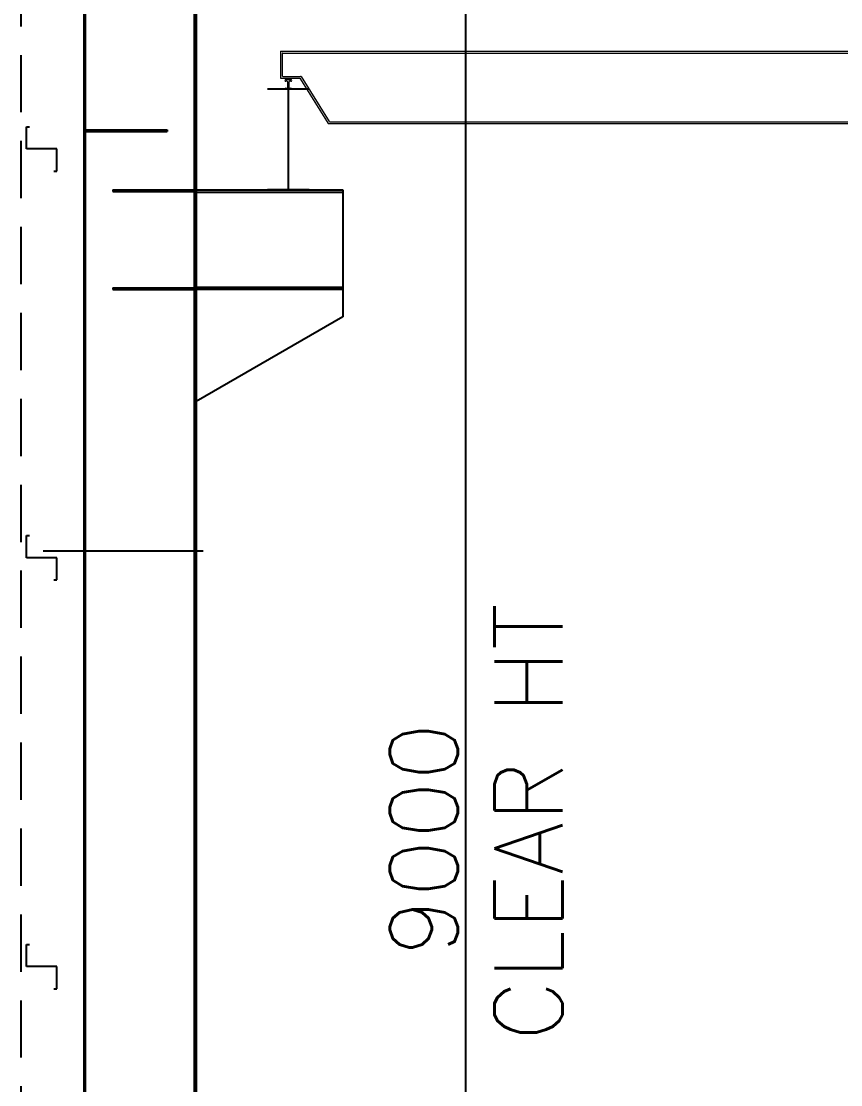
# Model space of a CAD drawing. Header units: millimetres. Extents: x -5562 to 63704, y 1151 to 23598.
# Drawn here: x 3980 to 6988, y 12988 to 16890 of the extents above; entities that cross this region are included whole.
import ezdxf

# ---------------------------------------------------------------- set-up
doc = ezdxf.new("R2010")
doc.units = ezdxf.units.MM
doc.header["$MEASUREMENT"] = 0
doc.linetypes.add('CONTIN', pattern=[0])
doc.linetypes.add('DASHED', pattern=[315.32, 210.22, -105.1])
doc.layers.get('0').update_dxf_attribs({"linetype": 'CONTIN'})
for name, color, linetype in [('1', 7, 'CONTIN'), ('10', 7, 'CONTIN'), ('11', 6, 'CONTIN'), ('2', 6, 'CONTIN'), ('5', 5, 'DASHED')]:
    doc.layers.add(name, color=color, linetype=linetype)
doc.layers.add('COLUMN', color=5, linetype='CONTINUOUS', lineweight=70)
doc.styles.add('SIMPLEX', font='SIMPLEX')

# ---------------------------------------------------------------- blocks, each defined once
blk = doc.blocks.new('WSECTN')
for p, q in [((-76.2, 25.4), (76.2, 25.4)), ((0, 0), (0, 25.4)), ((-76.2, 0), (76.2, 0))]:
    blk.add_line(p, q)
blk = doc.blocks.new('ZCOL')
for p, q in [((10.16, 0), (0, 0)), ((0, 0), (0, -25.4)), ((10.16, -2.54), (10.16, 0)), ((-10.16, -25.4), (-10.16, -22.86)), ((0, -25.4), (-10.16, -25.4))]:
    blk.add_line(p, q)
blk = doc.blocks.new('RAIL')
at = {"layer": 'COLUMN', "lineweight": 0}
for p, q in [((37, 0), (-37, 0)), ((-27, 103), (27, 103)), ((-15, 83), (-27, 83)), ((-27, 8), (-15, 8)), ((-5, 18), (-5, 73)), ((5, 73), (5, 18)), ((27, 83), (15, 83)), ((15, 8), (27, 8))]:
    blk.add_line(p, q, dxfattribs=at)
for centre, start, end in [((-27, 93), 90, 180), ((-27, 93), 180, 270), ((-27, -2), 90, 169.2104), ((-15, 73), 0, 90), ((-15, 18), 270, 0), ((15, 73), 90, 180), ((15, 18), 180, 270), ((27, 93), 0, 90), ((27, 93), 270, 0), ((27, -2), 10.7896, 90)]:
    blk.add_arc(centre, 10, start, end, dxfattribs=at)

msp = doc.modelspace()

# ---------------------------------------------------------------- linework, layer by layer
at = {"lineweight": 0}
for p, q in [((4931.6, 16780.5), (14404, 16780.5)), ((4931.6, 16780.5), (4931.6, 16681.5)), ((4938.3, 16771.5), (4938.3, 16690.5)), ((4940.6, 16773.7), (14395, 16773.7)), ((4931.6, 16681.5), (5003, 16681.5)), ((4940.6, 16688.2), (5005.3, 16688.2)), ((5003, 16681.5), (5107.2, 16514.8)), ((5007.2, 16687.3), (5110, 16522.5)), ((5107.2, 16514.8), (14228.4, 16514.8)), ((5111.8, 16521.6), (14223.8, 16521.6))]:
    msp.add_line(p, q, dxfattribs=at)
for centre, start, end in [((4940.6, 16771.5), 90, 180), ((4940.6, 16690.5), 180, 270), ((5005.3, 16686), 35.6722, 90)]:
    msp.add_arc(centre, 2.26, start, end, dxfattribs=at)
at = {"layer": '1'}
for p, q in [((4210.1, 18156.1), (4210.1, 9157.9)), ((4216.1, 9157.9), (4216.1, 18156.1)), ((4216.1, 9157.9), (4216.1, 18156.1)), ((4616.1, 9157.9), (4616.1, 18156.1)), ((4616.1, 9157.9), (4616.1, 18156.1)), ((4622.1, 18156.1), (4622.1, 9157.9)), ((4216.1, 16491.9), (4516.1, 16491.9)), ((4216.1, 16491.9), (4216.1, 16485.9)), ((4216.1, 16485.9), (4516.1, 16485.9)), ((4516.1, 16491.9), (4516.1, 16485.9)), ((4316.1, 16271.9), (4616.1, 16271.9)), ((4316.1, 16271.9), (4316.1, 16265.9)), ((4616.1, 16271.9), (4616.1, 16265.9)), ((4622.1, 16271.9), (5160.1, 16271.9)), ((5160.1, 16271.9), (5160.1, 15905.9)), ((4316.1, 16265.9), (4616.1, 16265.9)), ((4622.1, 16263.9), (5160.1, 16263.9)), ((4316.1, 15911.9), (4616.1, 15911.9)), ((4316.1, 15911.9), (4316.1, 15905.9)), ((4316.1, 15905.9), (4616.1, 15905.9)), ((4616.1, 15911.9), (4616.1, 15905.9)), ((5160.1, 15913.9), (4622.1, 15913.9)), ((5160.1, 15905.9), (4622.1, 15905.9)), ((5160.1, 15905.9), (5160.1, 15805.9)), ((5160.1, 15805.9), (4622.1, 15495.3)), ((4060.5, 14947.2), (4648.2, 14947.2))]:
    msp.add_line(p, q, dxfattribs=at)
at = {"layer": '2'}
msp.add_line((5611.3, 9141.9), (5611.3, 18183.1), dxfattribs=at)
at = {"layer": '5'}
msp.add_line((3980.1, 12141.9), (3980.1, 18571.9), dxfattribs=at)

# ---------------------------------------------------------------- block references
at = {"color": 3, "linetype": 'ByBlock', "lineweight": 0, "ltscale": 5, "extrusion": (0, 0, -1), "xscale": -0.3400596430405742, "yscale": 0.3400596430405742, "zscale": -0.3400596430405742}
msp.add_blockref('RAIL', (-4960.1, 16641.9), dxfattribs=at)
at = {"layer": '1', "yscale": 14.5669298, "zscale": 14.5669298, "rotation": 180}
msp.add_blockref('WSECTN', (4960.1, 16641.9), dxfattribs=at)
at = {"layer": '10', "xscale": -8, "yscale": -4.4055119, "zscale": -4.4055119, "rotation": 89.99998469999991}
for p in [(4111, 16421.9), (4111, 14921.9), (4111, 13421.9)]:
    msp.add_blockref('ZCOL', p, dxfattribs=at)

# ---------------------------------------------------------------- texts
at = {"layer": '11', "color": 0, "style": 'SIMPLEX'}
for s, p in [('CLEAR HT', (5966.6, 13148)), ('9000', (5582.4, 13460.2))]:
    msp.add_text(s, height=250, rotation=90, dxfattribs=at).set_placement(p)

doc.saveas('drawing.dxf')
